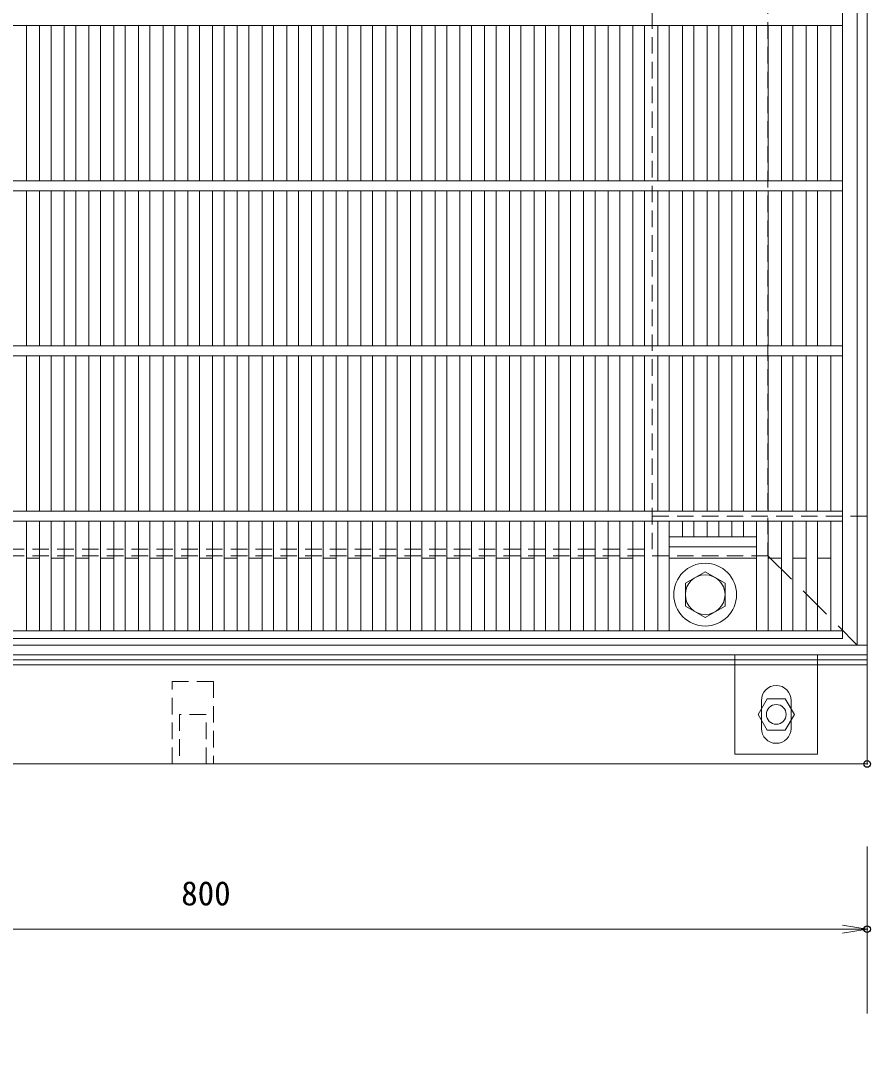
# Model space of a CAD drawing. Units: millimetres, scale not verified. Extents: x -4244 to -354, y 538 to 3378.
# Drawn here: x -2268 to -1754, y 2067 to 2689 of the extents above; entities that cross this region are included whole.
import ezdxf
from ezdxf.enums import TextEntityAlignment as Align

# ---------------------------------------------------------------- set-up
doc = ezdxf.new("R2010")
doc.units = ezdxf.units.MM
doc.header["$LTSCALE"] = 20
doc.header["$PDMODE"] = 32
doc.header["$PDSIZE"] = 4
doc.linetypes.add('USER1', pattern=[0.75, 0.5, -0.25])
doc.linetypes.add('USER2', pattern=[1.5, 1, -0.5])
for name, color, linetype, lineweight in [('0-3_KIJUN', 7, 'Continuous', 18), ('0-5_SUNPO', 3, 'Continuous', 18), ('0-6_UKEWAKU', 4, 'Continuous', 18), ('0-7_GRE', 5, 'Continuous', 18), ('0-9__0-0_0', 7, 'Continuous', 18)]:
    doc.layers.add(name, color=color, linetype=linetype, lineweight=lineweight)
doc.layers.add('0-A__0-2_DEFPOINTS', color=7, linetype='Continuous')
doc.styles.add('ＭＳ ゴシック', font='')
doc.styles.get('ＭＳ ゴシック').set_extended_font_data('MS Gothic')

# ---------------------------------------------------------------- blocks, each defined once
blk = doc.blocks.new('_OPEN')
at = {"layer": '0-9__0-0_0'}
blk.add_line((0, 0), (-1, 0), dxfattribs=at)
blk.add_lwpolyline([(-1, 0.167), (0, 0), (-1, -0.167)], dxfattribs=at)
blk = doc.blocks.new('_D25')
at = {"layer": '0-5_SUNPO'}
for p, q in [((1687.95, 1788.88), (1687.95, 1839.88)), ((1702.95, 1839.88), (2472.95, 1839.88)), ((2487.95, 1788.88), (2487.95, 1839.88))]:
    blk.add_line(p, q, dxfattribs=at)
at = {"layer": '0-A__0-2_DEFPOINTS'}
for p in [(2487.95, 1839.88), (1687.95, 1738.88), (2487.95, 1738.88)]:
    blk.add_point(p, dxfattribs=at)
at = {"layer": '0-5_SUNPO', "xscale": 15, "yscale": 15, "rotation": 180}
blk.add_blockref('_OPEN', (1687.95, 1839.88), dxfattribs=at)
at = {"layer": '0-5_SUNPO', "xscale": 15, "yscale": 15}
blk.add_blockref('_OPEN', (2487.95, 1839.88), dxfattribs=at)
at = {"layer": '0-5_SUNPO', "color": 7, "style": 'ＭＳ ゴシック'}
blk.add_text('800', height=14.66, dxfattribs=at).set_placement((2072.95, 1849.88), align=Align.BOTTOM_LEFT)
blk = doc.blocks.new('_D26')
at = {"layer": '0-5_SUNPO'}
for p, q in [((1687.95, 1889.88), (1687.95, 1839.88)), ((2487.95, 1889.88), (2487.95, 1839.88)), ((1702.95, 1839.88), (2472.95, 1839.88))]:
    blk.add_line(p, q, dxfattribs=at)
at = {"layer": '0-A__0-2_DEFPOINTS'}
for p in [(1687.95, 1939.88), (2487.95, 1939.88), (2487.95, 1839.88)]:
    blk.add_point(p, dxfattribs=at)
at = {"layer": '0-5_SUNPO', "xscale": 15, "yscale": 15, "rotation": 180}
blk.add_blockref('_OPEN', (1687.95, 1839.88), dxfattribs=at)
at = {"layer": '0-5_SUNPO', "xscale": 15, "yscale": 15}
blk.add_blockref('_OPEN', (2487.95, 1839.88), dxfattribs=at)
at = {"layer": '0-5_SUNPO', "color": 7, "style": 'ＭＳ ゴシック'}
blk.add_text('800', height=14.66, dxfattribs=at).set_placement((2072.95, 1849.88), align=Align.BOTTOM_LEFT)
blk = doc.blocks.new('M16_insert_dan')
at = {"layer": '0-3_KIJUN', "color": 3, "linetype": 'USER1'}
for points in [[(0, -12.5), (-50, -12.5), (-50, 12.5), (0, 12.5)], [(0, 8), (-30, 8), (-30, -8), (0, -8)]]:
    blk.add_lwpolyline(points, close=True, dxfattribs=at)
blk = doc.blocks.new('A$C6A34739C')
at = {"layer": '0-7_GRE'}
for p, q in [((770, 0), (770, 648)), ((770, 371), (770, 377)), ((0, 371), (770, 371)), ((276.29, 277), (276.29, 371)), ((284.25, 277), (284.25, 371)), ((291.25, 277), (291.25, 371)), ((299.22, 277), (299.22, 371)), ((306.22, 277), (306.22, 371)), ((314.18, 277), (314.18, 371)), ((321.18, 277), (321.18, 371)), ((329.14, 277), (329.14, 371)), ((336.14, 277), (336.14, 371)), ((344.1, 277), (344.1, 371)), ((351.1, 277), (351.1, 371)), ((359.06, 277), (359.06, 371)), ((366.06, 277), (366.06, 371)), ((374.02, 277), (374.02, 371)), ((381.02, 277), (381.02, 371)), ((388.98, 277), (388.98, 371)), ((395.98, 277), (395.98, 371)), ((403.94, 277), (403.94, 371)), ((410.94, 277), (410.94, 371)), ((418.9, 277), (418.9, 371)), ((425.9, 277), (425.9, 371)), ((433.86, 277), (433.86, 371)), ((440.86, 277), (440.86, 371)), ((448.82, 277), (448.82, 371)), ((455.82, 277), (455.82, 371)), ((463.78, 277), (463.78, 371)), ((470.78, 277), (470.78, 371)), ((478.74, 277), (478.74, 371)), ((485.74, 277), (485.74, 371)), ((493.71, 277), (493.71, 371)), ((500.71, 277), (500.71, 371)), ((508.67, 277), (508.67, 371)), ((515.67, 277), (515.67, 371)), ((523.63, 277), (523.63, 371)), ((530.63, 277), (530.63, 371)), ((538.59, 277), (538.59, 371)), ((545.59, 277), (545.59, 371)), ((553.55, 277), (553.55, 371)), ((560.55, 277), (560.55, 371)), ((568.51, 277), (568.51, 371)), ((575.51, 277), (575.51, 371)), ((583.47, 277), (583.47, 371)), ((590.47, 277), (590.47, 371)), ((598.43, 277), (598.43, 371)), ((605.43, 277), (605.43, 371)), ((613.39, 277), (613.39, 371)), ((620.39, 277), (620.39, 371)), ((628.35, 277), (628.35, 371)), ((635.35, 277), (635.35, 371)), ((643.31, 277), (643.31, 371)), ((650.31, 277), (650.31, 371)), ((658.27, 277), (658.27, 371)), ((665.27, 277), (665.27, 371)), ((673.23, 277), (673.23, 371)), ((680.23, 277), (680.23, 371)), ((688.2, 277), (688.2, 371)), ((695.2, 277), (695.2, 371)), ((703.16, 277), (703.16, 371)), ((710.16, 277), (710.16, 371)), ((718.12, 277), (718.12, 371)), ((725.12, 277), (725.12, 371)), ((733.08, 277), (733.08, 371)), ((740.08, 277), (740.08, 371)), ((748.04, 277), (748.04, 371)), ((755.04, 277), (755.04, 371)), ((763, 277), (763, 371)), ((770, 277), (770, 371)), ((0, 277), (770, 277)), ((770, 271), (770, 277)), ((0, 271), (770, 271)), ((276.29, 177), (276.29, 271)), ((284.25, 177), (284.25, 271)), ((291.25, 177), (291.25, 271)), ((299.22, 177), (299.22, 271)), ((306.22, 177), (306.22, 271)), ((314.18, 177), (314.18, 271)), ((321.18, 177), (321.18, 271)), ((329.14, 177), (329.14, 271)), ((336.14, 177), (336.14, 271)), ((344.1, 177), (344.1, 271)), ((351.1, 177), (351.1, 271)), ((359.06, 177), (359.06, 271)), ((366.06, 177), (366.06, 271)), ((374.02, 177), (374.02, 271)), ((381.02, 177), (381.02, 271)), ((388.98, 177), (388.98, 271)), ((395.98, 177), (395.98, 271)), ((403.94, 177), (403.94, 271)), ((410.94, 177), (410.94, 271)), ((418.9, 177), (418.9, 271)), ((425.9, 177), (425.9, 271)), ((433.86, 177), (433.86, 271)), ((440.86, 177), (440.86, 271)), ((448.82, 177), (448.82, 271)), ((455.82, 177), (455.82, 271)), ((463.78, 177), (463.78, 271)), ((470.78, 177), (470.78, 271)), ((478.74, 177), (478.74, 271)), ((485.74, 177), (485.74, 271)), ((493.71, 177), (493.71, 271)), ((500.71, 177), (500.71, 271)), ((508.67, 177), (508.67, 271)), ((515.67, 177), (515.67, 271)), ((523.63, 177), (523.63, 271)), ((530.63, 177), (530.63, 271)), ((538.59, 177), (538.59, 271)), ((545.59, 177), (545.59, 271)), ((553.55, 177), (553.55, 271)), ((560.55, 177), (560.55, 271)), ((568.51, 177), (568.51, 271)), ((575.51, 177), (575.51, 271)), ((583.47, 177), (583.47, 271)), ((590.47, 177), (590.47, 271)), ((598.43, 177), (598.43, 271)), ((605.43, 177), (605.43, 271)), ((613.39, 177), (613.39, 271)), ((620.39, 177), (620.39, 271)), ((628.35, 177), (628.35, 271)), ((635.35, 177), (635.35, 271)), ((643.31, 177), (643.31, 271)), ((650.31, 177), (650.31, 271)), ((658.27, 177), (658.27, 271)), ((665.27, 177), (665.27, 271)), ((673.23, 177), (673.23, 271)), ((680.23, 177), (680.23, 271)), ((688.2, 177), (688.2, 271)), ((695.2, 177), (695.2, 271)), ((703.16, 177), (703.16, 271)), ((710.16, 177), (710.16, 271)), ((718.12, 177), (718.12, 271)), ((725.12, 177), (725.12, 271)), ((733.08, 177), (733.08, 271)), ((740.08, 177), (740.08, 271)), ((748.04, 177), (748.04, 271)), ((755.04, 177), (755.04, 271)), ((763, 177), (763, 271)), ((770, 177), (770, 271)), ((0, 177), (770, 177)), ((770, 171), (770, 177)), ((0, 171), (770, 171)), ((276.29, 77), (276.29, 171)), ((284.25, 77), (284.25, 171)), ((291.25, 77), (291.25, 171)), ((299.22, 77), (299.22, 171)), ((306.22, 77), (306.22, 171)), ((314.18, 77), (314.18, 171)), ((321.18, 77), (321.18, 171)), ((329.14, 77), (329.14, 171)), ((336.14, 77), (336.14, 171)), ((344.1, 77), (344.1, 171)), ((351.1, 77), (351.1, 171)), ((359.06, 77), (359.06, 171)), ((366.06, 77), (366.06, 171)), ((374.02, 77), (374.02, 171)), ((381.02, 77), (381.02, 171)), ((388.98, 77), (388.98, 171)), ((395.98, 77), (395.98, 171)), ((403.94, 77), (403.94, 171)), ((410.94, 77), (410.94, 171)), ((418.9, 77), (418.9, 171)), ((425.9, 77), (425.9, 171)), ((433.86, 77), (433.86, 171)), ((440.86, 77), (440.86, 171)), ((448.82, 77), (448.82, 171)), ((455.82, 77), (455.82, 171)), ((463.78, 77), (463.78, 171)), ((470.78, 77), (470.78, 171)), ((478.74, 77), (478.74, 171)), ((485.74, 77), (485.74, 171)), ((493.71, 77), (493.71, 171)), ((500.71, 77), (500.71, 171)), ((508.67, 77), (508.67, 171)), ((515.67, 77), (515.67, 171)), ((523.63, 77), (523.63, 171)), ((530.63, 77), (530.63, 171)), ((538.59, 77), (538.59, 171)), ((545.59, 77), (545.59, 171)), ((553.55, 77), (553.55, 171)), ((560.55, 77), (560.55, 171)), ((568.51, 77), (568.51, 171)), ((575.51, 77), (575.51, 171)), ((583.47, 77), (583.47, 171)), ((590.47, 77), (590.47, 171)), ((598.43, 77), (598.43, 171)), ((605.43, 77), (605.43, 171)), ((613.39, 77), (613.39, 171)), ((620.39, 77), (620.39, 171)), ((628.35, 77), (628.35, 171)), ((635.35, 77), (635.35, 171)), ((643.31, 77), (643.31, 171)), ((650.31, 77), (650.31, 171)), ((658.27, 77), (658.27, 171)), ((665.27, 77), (665.27, 171)), ((673.23, 77), (673.23, 171)), ((680.23, 77), (680.23, 171)), ((688.2, 77), (688.2, 171)), ((695.2, 77), (695.2, 171)), ((703.16, 77), (703.16, 171)), ((710.16, 77), (710.16, 171)), ((718.12, 77), (718.12, 171)), ((725.12, 77), (725.12, 171)), ((733.08, 77), (733.08, 171)), ((740.08, 77), (740.08, 171)), ((748.04, 77), (748.04, 171)), ((755.04, 77), (755.04, 171)), ((763, 77), (763, 171)), ((770, 77), (770, 171)), ((0, 77), (770, 77)), ((770, 71), (770, 77)), ((0, 71), (770, 71)), ((276.29, 4.5), (276.29, 71)), ((284.25, 4.5), (284.25, 71)), ((291.25, 4.5), (291.25, 71)), ((299.22, 4.5), (299.22, 71)), ((306.22, 4.5), (306.22, 71)), ((314.18, 4.5), (314.18, 71)), ((321.18, 4.5), (321.18, 71)), ((329.14, 4.5), (329.14, 71)), ((336.14, 4.5), (336.14, 71)), ((344.1, 4.5), (344.1, 71)), ((351.1, 4.5), (351.1, 71)), ((359.06, 4.5), (359.06, 71)), ((366.06, 4.5), (366.06, 71)), ((374.02, 4.5), (374.02, 71)), ((381.02, 4.5), (381.02, 71)), ((388.98, 4.5), (388.98, 71)), ((395.98, 4.5), (395.98, 71)), ((403.94, 4.5), (403.94, 71)), ((410.94, 4.5), (410.94, 71)), ((418.9, 4.5), (418.9, 71)), ((425.9, 4.5), (425.9, 71)), ((433.86, 4.5), (433.86, 71)), ((440.86, 4.5), (440.86, 71)), ((448.82, 4.5), (448.82, 71)), ((455.82, 4.5), (455.82, 71)), ((463.78, 4.5), (463.78, 71)), ((470.78, 4.5), (470.78, 71)), ((478.74, 4.5), (478.74, 71)), ((485.74, 4.5), (485.74, 71)), ((493.71, 4.5), (493.71, 71)), ((500.71, 4.5), (500.71, 71)), ((508.67, 4.5), (508.67, 71)), ((515.67, 4.5), (515.67, 71)), ((523.63, 4.5), (523.63, 71)), ((530.63, 4.5), (530.63, 71)), ((538.59, 4.5), (538.59, 71)), ((545.59, 4.5), (545.59, 71)), ((553.55, 4.5), (553.55, 71)), ((560.55, 4.5), (560.55, 71)), ((568.51, 4.5), (568.51, 71)), ((575.51, 4.5), (575.51, 71)), ((583.47, 4.5), (583.47, 71)), ((590.47, 4.5), (590.47, 71)), ((598.43, 4.5), (598.43, 71)), ((605.43, 4.5), (605.43, 71)), ((613.39, 4.5), (613.39, 71)), ((620.39, 4.5), (620.39, 71)), ((628.35, 4.5), (628.35, 71)), ((635.35, 4.5), (635.35, 71)), ((643.31, 4.5), (643.31, 71)), ((650.31, 4.5), (650.31, 71)), ((658.27, 4.5), (658.27, 71)), ((665.27, 4.5), (665.27, 71)), ((673.23, 61.5), (673.23, 71)), ((680.23, 61.5), (680.23, 71)), ((688.2, 61.5), (688.2, 71)), ((695.2, 61.5), (695.2, 71)), ((703.16, 61.5), (703.16, 71)), ((710.16, 61.5), (710.16, 71)), ((718.12, 4.5), (718.12, 71)), ((725.12, 4.5), (725.12, 71)), ((733.08, 4.5), (733.08, 71)), ((740.08, 4.5), (740.08, 71)), ((748.04, 4.5), (748.04, 71)), ((755.04, 4.5), (755.04, 71)), ((763, 4.5), (763, 71)), ((770, 4.5), (770, 71)), ((665.27, 61.5), (718.12, 61.5)), ((665.27, 55.5), (718.12, 55.5)), ((665.27, 55.5), (718.12, 55.5)), ((276.29, 48.5), (284.25, 48.5)), ((291.25, 48.5), (299.21, 48.5)), ((306.21, 48.5), (314.17, 48.5)), ((321.17, 48.5), (329.13, 48.5)), ((336.13, 48.5), (344.09, 48.5)), ((351.09, 48.5), (359.05, 48.5)), ((366.05, 48.5), (374.01, 48.5)), ((381.01, 48.5), (388.97, 48.5)), ((395.97, 48.5), (403.94, 48.5)), ((410.94, 48.5), (418.9, 48.5)), ((425.9, 48.5), (433.86, 48.5)), ((440.86, 48.5), (448.82, 48.5)), ((455.82, 48.5), (463.78, 48.5)), ((470.78, 48.5), (478.74, 48.5)), ((485.74, 48.5), (493.7, 48.5)), ((500.7, 48.5), (508.66, 48.5)), ((515.66, 48.5), (523.62, 48.5)), ((530.62, 48.5), (538.58, 48.5)), ((545.58, 48.5), (553.55, 48.5)), ((560.55, 48.5), (568.51, 48.5)), ((575.51, 48.5), (583.47, 48.5)), ((590.47, 48.5), (598.43, 48.5)), ((605.43, 48.5), (613.39, 48.5)), ((620.39, 48.5), (628.35, 48.5)), ((635.35, 48.5), (643.31, 48.5)), ((665.27, 48.5), (718.12, 48.5)), ((725.12, 48.5), (733.08, 48.5)), ((740.08, 48.5), (748.04, 48.5)), ((755.04, 48.5), (763, 48.5)), ((0, 4.5), (770, 4.5)), ((0, 0), (770, 0)), ((0, 0), (770, 0)), ((770, 0), (770, 4.5))]:
    blk.add_line(p, q, dxfattribs=at)
blk.add_lwpolyline([(687, 40.36), (675, 33.43), (675, 19.57), (687, 12.64), (699, 19.57), (699, 33.43)], close=True, dxfattribs=at)
for radius in [19, 12]:
    blk.add_circle((687, 26.5), radius, dxfattribs=at)
blk = doc.blocks.new('A$C0AEF74A5')
at = {"layer": '0-6_UKEWAKU'}
for p, q in [((794, 662), (794, 6)), ((800, 6), (0, 6)), ((720, -60), (720, 0)), ((770, -60), (770, 0)), ((770, -6), (720, -6)), ((736, -44.5), (736, -27.5)), ((754, -44.5), (754, -27.5)), ((770, -60), (720, -60))]:
    blk.add_line(p, q, dxfattribs=at)
at = {"layer": '0-6_UKEWAKU', "linetype": 'USER1'}
for p, q in [((740, 608), (740, 60)), ((740, 60), (60, 60))]:
    blk.add_line(p, q, dxfattribs=at)
at = {"layer": '0-6_UKEWAKU', "linetype": 'USER2'}
blk.add_line((740, 60), (794, 6), dxfattribs=at)
at = {"layer": '0-6_UKEWAKU'}
blk.add_lwpolyline([(0, 668), (800, 668), (800, 0), (0, 0)], dxfattribs=at)
for centre, start, end in [((745, -27.5), 0, 180), ((745, -44.5), 180, 0)]:
    blk.add_arc(centre, 9, start, end, dxfattribs=at)

msp = doc.modelspace()

# ---------------------------------------------------------------- linework, layer by layer
at = {"layer": '0-3_KIJUN', "linetype": 'USER1'}
msp.add_line((-1886.02, 2388.69), (-1756.02, 2388.69), dxfattribs=at)
at = {"layer": '0-3_KIJUN'}
for points in [[(-2556.02, 2238.69), (-1756.02, 2238.69), (-1756.02, 3038.69), (-2556.02, 3038.69)], [(-1756.02, 2298.69), (-2556.02, 2298.69), (-2556.02, 2301.69), (-1756.02, 2301.69)]]:
    msp.add_lwpolyline(points, close=True, dxfattribs=at)
at = {"layer": '0-3_KIJUN', "linetype": 'USER1'}
msp.add_lwpolyline([(-1886.02, 2908.69), (-2426.02, 2908.69), (-2426.02, 2368.69), (-1886.02, 2368.69)], close=True, dxfattribs=at)
at = {"layer": '0-3_KIJUN'}
msp.add_circle((-1811.02, 2268.69), 6, dxfattribs=at)
at = {"layer": '0-7_GRE'}
msp.add_lwpolyline([(-1816.5, 2278.17), (-1821.97, 2268.69), (-1816.5, 2259.21), (-1805.55, 2259.21), (-1800.07, 2268.69), (-1805.55, 2278.17)], close=True, dxfattribs=at)

# ---------------------------------------------------------------- block references
at = {"layer": '0-3_KIJUN', "rotation": 270}
msp.add_blockref('M16_insert_dan', (-2164.02, 2238.69), dxfattribs=at)
at = {"layer": '0-5_SUNPO'}
for name in ['_D26', '_D25']:
    msp.add_blockref(name, (-4243.98, 298.81), dxfattribs=at)
at = {"layer": '0-6_UKEWAKU'}
msp.add_blockref('A$C0AEF74A5', (-2556.02, 2304.69), dxfattribs=at)
at = {"layer": '0-7_GRE'}
msp.add_blockref('A$C6A34739C', (-2541.02, 2314.69), dxfattribs=at)

doc.saveas('drawing.dxf')
